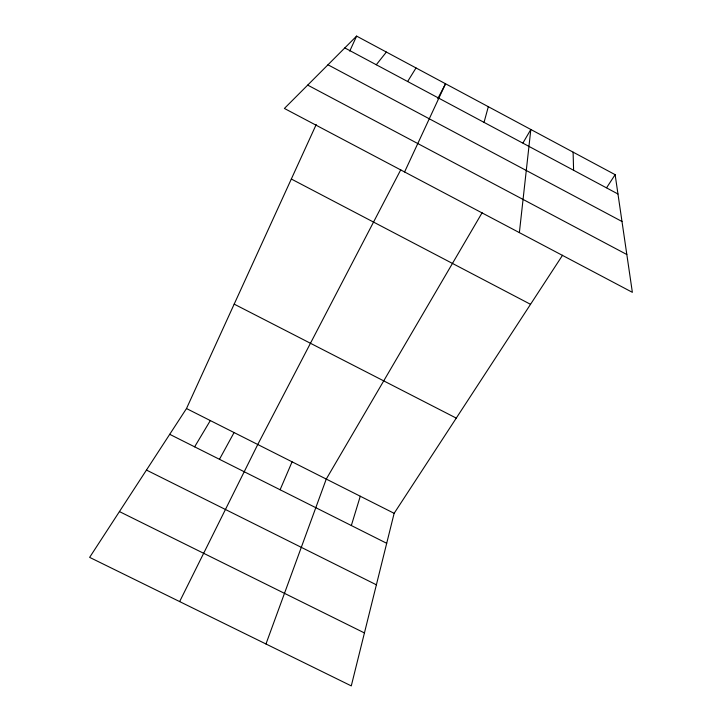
<?xml version="1.0" encoding="UTF-8"?>
<svg xmlns="http://www.w3.org/2000/svg" width="722" height="722" viewBox="0 0 722 722"><rect width="100%" height="100%" fill="white"/><g stroke="black" fill="none" stroke-linecap="round" stroke-linejoin="round"><path stroke-width="1.08" d="M519.371 232.628L530.832 129.491L522.954 142.965M562.573 255.218L394.14 513.324L351.28 685.9L89.636 557.366L186.493 408.544L316.218 124.518M484.038 122.379L488.316 106.703M351.334 525.535L360.278 496.24M265.967 643.988L326.263 479.074L482.134 212.71M280.1 489.751L292.085 461.827M349.746 51.109L356.605 36.1L615.135 174.67L632.364 292.329L284.396 108.453L356.605 36.1M404.582 171.971L445.546 83.77L437.776 98.679M179.643 601.579L257.754 444.508L400.791 169.724M219.47 459.3L234.072 432.559M194.633 446.828L210.319 420.574M407.632 81.514L416.016 67.949M606.624 187.711L615.135 174.67M376.288 64.754L386.369 52.056M119.437 511.582L364.439 632.941M146.458 470.067L376.388 584.811M169.715 434.319L386.694 543.296M186.493 408.544L394.14 513.324M234.181 304.124L456.268 418.119M291.327 179.02L530.526 304.323M307.698 85.106L626.822 254.514M327.968 64.79L621.985 221.492M344.809 47.923L617.96 193.992M573.106 152.143L573.593 170.266"/></g></svg>
